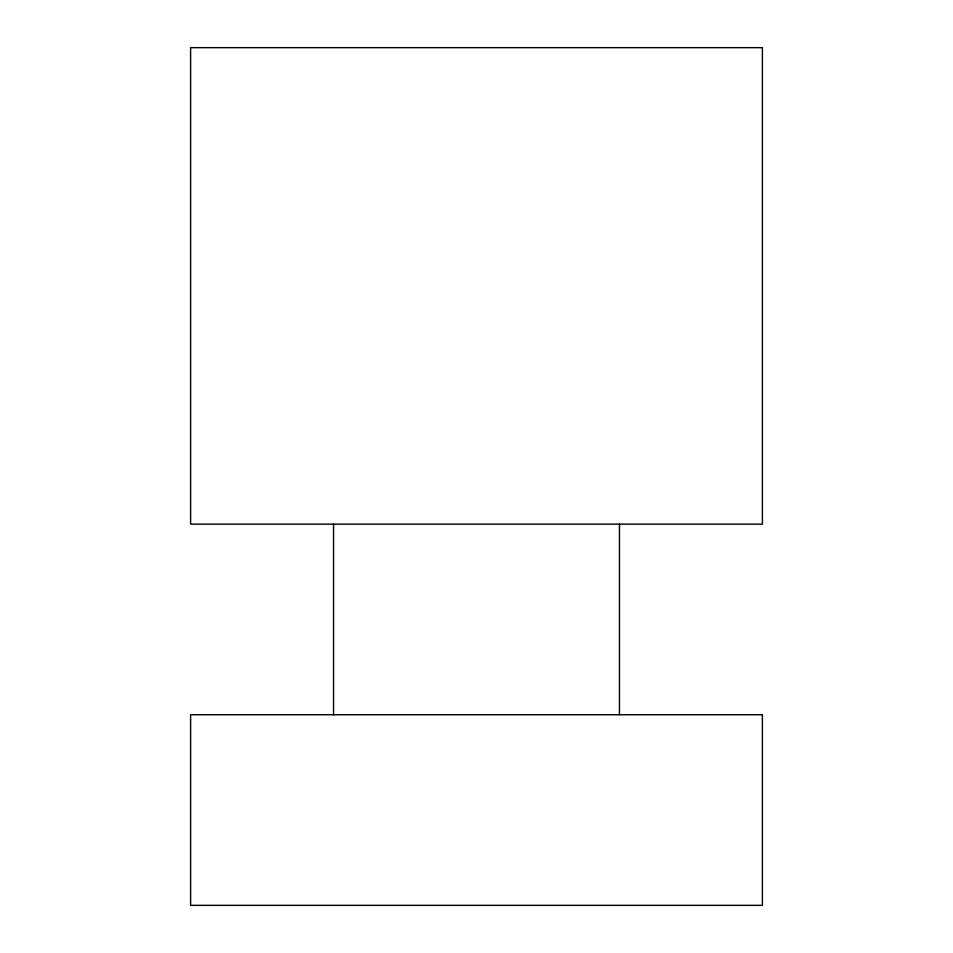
<?xml version="1.0" encoding="UTF-8"?>
<svg xmlns="http://www.w3.org/2000/svg" width="953" height="953" viewBox="0 0 953 953"><rect width="100%" height="100%" fill="white"/><g stroke="black" fill="none" stroke-linecap="round" stroke-linejoin="round"><path stroke-width="1.43" d="M619.45 524.15L619.45 714.75M333.55 524.15L333.55 714.75M762.4 47.65L190.6 47.65L190.6 524.15L762.4 524.15L762.4 47.65M762.4 714.75L190.6 714.75L190.6 905.35L762.4 905.35L762.4 714.75"/></g></svg>
